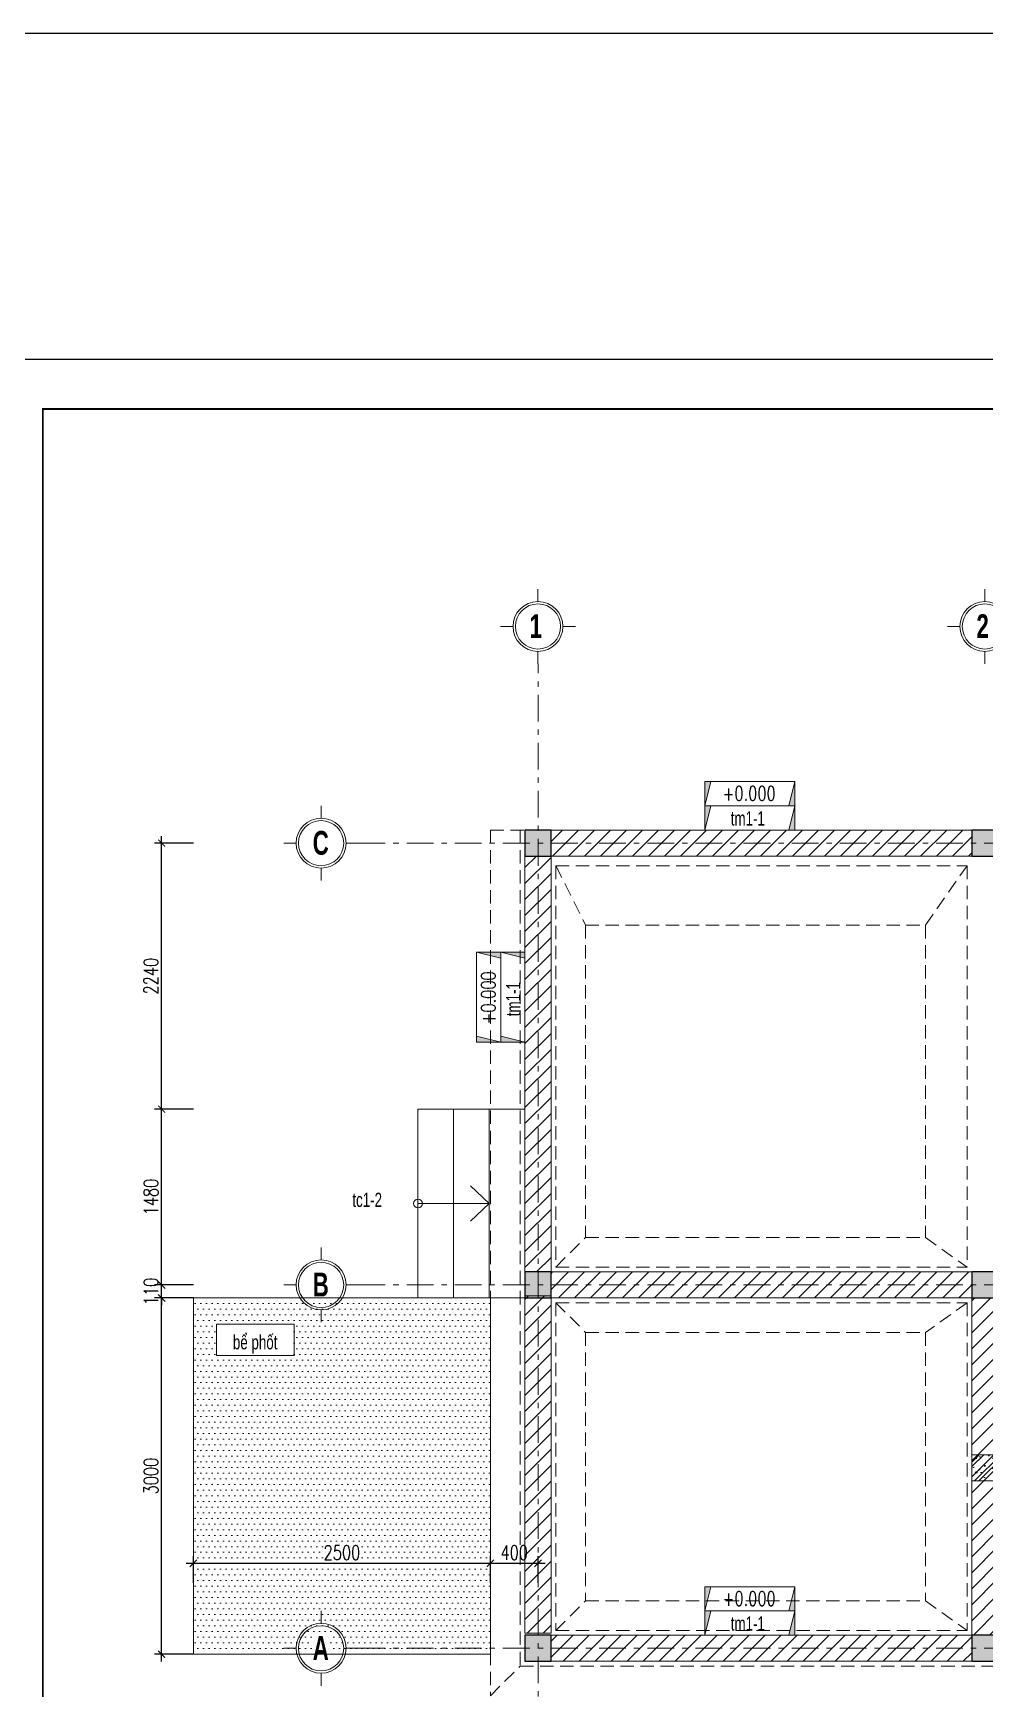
# Model space of a CAD drawing. Extents: x -1855204 to -1466800, y -1308584 to -996495.
# Drawn here: x -1785087 to -1777079, y -1065718 to -1051774 of the extents above; entities that cross this region are included whole.
import ezdxf
from ezdxf.enums import TextEntityAlignment as Align

# ---------------------------------------------------------------- set-up
doc = ezdxf.new("R2010")
doc.units = 0
doc.header["$LTSCALE"] = 150
doc.header["$PDMODE"] = 35
doc.linetypes.add('_Tim', pattern=[9, 5, -1.5, 1, -1.5])
doc.linetypes.add('HIDDEN', pattern=[0.375, 0.25, -0.125])
doc.layers.get('0').update_dxf_attribs({"lineweight": 18})
doc.layers.get('Defpoints').update_dxf_attribs({"lineweight": 18})
for name, color, linetype, lineweight in [('05.Text', 253, 'Continuous', 18), ('06.betong', 2, 'Continuous', 35), ('11.Khung bo', 32, 'Continuous', 50), ('12.Khung', 36, 'Continuous', 25), ('KCVN-THAY', 7, 'Continuous', 25), ('LS-CAT', 30, 'Continuous', 20), ('LS-DIM', 251, 'Continuous', 13), ('LS-HATCH', 147, 'Continuous', 9), ('LS-TEXT', 60, 'Continuous', 20), ('LS-THAY', 7, 'Continuous', 20), ('LS-TRUC', 108, '_Tim', 9)]:
    doc.layers.add(name, color=color, linetype=linetype, lineweight=lineweight)
doc.layers.add('DIM', color=1, linetype='Continuous')
doc.styles.add('AVANTHB', font='')
doc.styles.add('KCVN-LEADER', font='vnromadi.shx', dxfattribs={"width": 0.7, "height": 4})
doc.styles.add('vnsimpli', font='vnsimli.shx', dxfattribs={"width": 0.75})
doc.styles.get('AVANTHB').set_extended_font_data('.VnAvantH', bold=True)
doc.dimstyles.new('D100(120)', dxfattribs={"dimtxt": 120, "dimasz": 60, "dimexe": 60, "dimexo": 0, "dimgap": 30, "dimtad": 1, "dimdec": 0, "dimdsep": 46, "dimtxsty": 'vnsimpli', "dimblk": 'ARCHTICK', "dimcen": 0, "dimdle": 60, "dimclrd": 256, "dimclre": 256, "dimclrt": 60, "dimadec": 0, "dimazin": 0, "dimtfac": 1, "dimtdec": 0, "dimtix": 1, "dimtmove": 0, "dimatfit": 3, "dimfxl": 1, "dimarcsym": 0})

# ---------------------------------------------------------------- blocks, each defined once
blk = doc.blocks.new('*U4')
at = {"layer": 'KCVN-THAY', "color": 140}
blk.add_lwpolyline([(214871.76, 86966.68), (215381.8, 86966.68), (215381.8, 86579.68), (214871.76, 86579.68)], close=True, dxfattribs=at)
blk = doc.blocks.new('100')
at = {"layer": '11.Khung bo', "const_width": 26.7}
blk.add_lwpolyline([(1860913, -945240), (1860913, -916940), (1896063, -916940), (1896063, -945240)], close=True, dxfattribs=at)
at = {"layer": '12.Khung', "color": 1}
blk.add_lwpolyline([(1901579, -945940), (1901579, -916240), (1859580, -916240), (1859580, -945940)], close=True, dxfattribs=at)
blk = doc.blocks.new('DANHTRUC')
for p, q in [((980383, -947347), (980383, -947137)), ((979963, -947767), (979753, -947767)), ((980803, -947767), (981013, -947767)), ((980383, -948187), (980383, -948397))]:
    blk.add_line(p, q)
for radius in [420, 380]:
    blk.add_circle((980383, -947767), radius)
blk = doc.blocks.new('q51251123')
at = {"layer": '06.betong'}
for points in [[(-2087302, -1045313.8), (-2087082, -1045313.8), (-2087082, -1045093.8), (-2087302, -1045093.8)], [(-2083542, -1045313.8), (-2083322, -1045313.8), (-2083322, -1045093.8), (-2083542, -1045093.8)], [(-2087302, -1049033.8), (-2087082, -1049033.8), (-2087082, -1048813.8), (-2087302, -1048813.8)], [(-2083542, -1049033.8), (-2083322, -1049033.8), (-2083322, -1048813.8), (-2083542, -1048813.8)], [(-2087302, -1052093.8), (-2087082, -1052093.8), (-2087082, -1051873.8), (-2087302, -1051873.8)], [(-2083542, -1052093.8), (-2083322, -1052093.8), (-2083322, -1051873.8), (-2083542, -1051873.8)]]:
    blk.add_hatch(color=251, dxfattribs=at).paths.add_polyline_path(points)
at = {"layer": 'DIM'}
for points in [[(-2087302, -1045313.8), (-2087082, -1045313.8), (-2087082, -1045093.8), (-2087302, -1045093.8)], [(-2083542, -1045313.8), (-2083322, -1045313.8), (-2083322, -1045093.8), (-2083542, -1045093.8)], [(-2087302, -1049033.8), (-2087082, -1049033.8), (-2087082, -1048813.8), (-2087302, -1048813.8)], [(-2083542, -1049033.8), (-2083322, -1049033.8), (-2083322, -1048813.8), (-2083542, -1048813.8)], [(-2087302, -1052093.8), (-2087082, -1052093.8), (-2087082, -1051873.8), (-2087302, -1051873.8)], [(-2083542, -1052093.8), (-2083322, -1052093.8), (-2083322, -1051873.8), (-2083542, -1051873.8)]]:
    blk.add_lwpolyline(points, close=True, dxfattribs=at)
at = {"layer": 'LS-TRUC', "ltscale": 0.3}
for p, q in [((-2087192, -1053493.8), (-2087192, -1043693.8)), ((-2088702, -1045203.8), (-2073602, -1045203.8)), ((-2088702, -1048923.8), (-2073602, -1048923.8)), ((-2088702, -1051983.8), (-2073602, -1051983.8))]:
    blk.add_line(p, q, dxfattribs=at)
at = {"layer": '05.Text', "xscale": 0.5, "yscale": 0.5, "zscale": 0.5}
for p in [(-2577383.7, -569495.6), (-2573623.7, -569495.6), (-2579208.7, -571320.6), (-2579208.7, -575040.6), (-2579208.7, -578100.6)]:
    blk.add_blockref('DANHTRUC', p, dxfattribs=at)
at = {"layer": '05.Text', "style": 'AVANTHB', "width": 0.7}
for s, p in [('1', (-2087262.8, -1043476.5)), ('2', (-2083502.8, -1043476.5)), ('c', (-2089087.8, -1045301.5)), ('b', (-2089087.8, -1049021.5)), ('a', (-2089087.8, -1052081.5))]:
    blk.add_text(s, height=200, dxfattribs=at).set_placement(p)
blk = doc.blocks.new('q5125xcz')
at = {"layer": 'LS-DIM', "linetype": 'HIDDEN', "ltscale": 3}
for p, q in [((-2026387, -1045094), (-2014097, -1045094)), ((-2026387, -1045094), (-2026387, -1052384)), ((-2026137, -1045094), (-2026137, -1052134)), ((-2025837, -1045394), (-2022377, -1045394)), ((-2025837, -1045394), (-2025837, -1048774)), ((-2025837, -1045394), (-2025587, -1045894)), ((-2022727, -1045894), (-2022377, -1045394)), ((-2022377, -1045394), (-2022377, -1048774)), ((-2025587, -1045894), (-2022727, -1045894)), ((-2025587, -1045894), (-2025587, -1048524)), ((-2022727, -1045894), (-2022727, -1048524)), ((-2025837, -1048774), (-2025587, -1048524)), ((-2025587, -1048524), (-2022727, -1048524)), ((-2022727, -1048524), (-2022377, -1048774)), ((-2025837, -1048774), (-2022377, -1048774)), ((-2025837, -1049074), (-2025837, -1051834)), ((-2025837, -1049074), (-2022377, -1049074)), ((-2025837, -1049074), (-2025587, -1049324)), ((-2022377, -1049074), (-2022727, -1049324)), ((-2022377, -1049074), (-2022377, -1051834)), ((-2025587, -1049324), (-2025587, -1051584)), ((-2025587, -1049324), (-2022727, -1049324)), ((-2022727, -1049324), (-2022727, -1051584)), ((-2025837, -1051834), (-2025587, -1051584)), ((-2025587, -1051584), (-2022727, -1051584)), ((-2022727, -1051584), (-2022377, -1051834)), ((-2025837, -1051834), (-2022377, -1051834)), ((-2026387, -1052384), (-2026137, -1052134)), ((-2026137, -1052134), (-2013797, -1052134))]:
    blk.add_line(p, q, dxfattribs=at)
at = {"layer": 'LS-DIM'}
blk.add_blockref('q51251123', (61205, 0), dxfattribs=at)
blk = doc.blocks.new('cot MB')
at = {"layer": 'LS-DIM'}
for points in [[(122684, -484996), (122601, -484996), (122601, -485336)], [(123863, -484996), (123780, -485336), (123863, -485336)]]:
    blk.add_hatch(color=256, dxfattribs=at).paths.add_polyline_path(points)
for p, q in [((122601, -485336), (122684, -484996)), ((123863, -484996), (123780, -485336))]:
    blk.add_line(p, q, dxfattribs=at)
blk.add_lwpolyline([(122601, -484996), (123863, -484996), (123863, -485336), (122601, -485336)], close=True, dxfattribs=at)
blk = doc.blocks.new('_ArchTick')
at = {"layer": 'DIM', "color": 0, "const_width": 0.15}
blk.add_lwpolyline([(-0.5, -0.5), (0.5, 0.5)], dxfattribs=at)
blk = doc.blocks.new('*D1538')
at = {"layer": 'Defpoints', "color": 0, "transparency": 16777216}
for p in [(-1781239, -1064660), (-1783739, -1064825), (-1781239, -1064825)]:
    blk.add_point(p, dxfattribs=at)
at = {"layer": 'LS-DIM', "lineweight": -2, "transparency": 16777216}
for p, q in [((-1783799, -1064660), (-1781179, -1064660)), ((-1783739, -1064825), (-1783739, -1064600)), ((-1781239, -1064825), (-1781239, -1064600))]:
    blk.add_line(p, q, dxfattribs=at)
at = {"layer": 'LS-DIM', "lineweight": -2, "transparency": 16777216, "xscale": 60, "yscale": 60, "zscale": 60, "rotation": 180}
blk.add_blockref('_ArchTick', (-1783739, -1064660), dxfattribs=at)
at = {"layer": 'LS-DIM', "lineweight": -2, "transparency": 16777216, "xscale": 60, "yscale": 60, "zscale": 60}
blk.add_blockref('_ArchTick', (-1781239, -1064660), dxfattribs=at)
at = {"layer": 'LS-DIM', "color": 60, "transparency": 16777216, "insert": (-1782489, -1064570), "char_height": 120, "attachment_point": 5, "style": 'vnsimpli'}
blk.add_mtext('2500', dxfattribs=at)
blk = doc.blocks.new('*D1539')
at = {"layer": 'Defpoints', "color": 0, "transparency": 16777216}
for p in [(-1780839, -1064660), (-1781239, -1064825), (-1780839, -1064825)]:
    blk.add_point(p, dxfattribs=at)
at = {"layer": 'LS-DIM', "lineweight": -2, "transparency": 16777216}
for p, q in [((-1781299, -1064660), (-1780779, -1064660)), ((-1781239, -1064825), (-1781239, -1064600)), ((-1780839, -1064825), (-1780839, -1064600))]:
    blk.add_line(p, q, dxfattribs=at)
at = {"layer": 'LS-DIM', "lineweight": -2, "transparency": 16777216, "xscale": 60, "yscale": 60, "zscale": 60, "rotation": 180}
blk.add_blockref('_ArchTick', (-1781239, -1064660), dxfattribs=at)
at = {"layer": 'LS-DIM', "lineweight": -2, "transparency": 16777216, "xscale": 60, "yscale": 60, "zscale": 60}
blk.add_blockref('_ArchTick', (-1780839, -1064660), dxfattribs=at)
at = {"layer": 'LS-DIM', "color": 60, "transparency": 16777216, "insert": (-1781039, -1064570), "char_height": 120, "attachment_point": 5, "style": 'vnsimpli'}
blk.add_mtext('400', dxfattribs=at)
blk = doc.blocks.new('*D1540')
at = {"layer": 'Defpoints', "color": 0, "transparency": 16777216}
for p in [(-1784006, -1062426), (-1783739, -1062426), (-1783739, -1065426)]:
    blk.add_point(p, dxfattribs=at)
at = {"layer": 'LS-DIM', "lineweight": -2, "transparency": 16777216}
for p, q in [((-1783739, -1062426), (-1784066, -1062426)), ((-1784006, -1065486), (-1784006, -1062366)), ((-1783739, -1065426), (-1784066, -1065426))]:
    blk.add_line(p, q, dxfattribs=at)
at = {"layer": 'LS-DIM', "lineweight": -2, "transparency": 16777216, "xscale": 60, "yscale": 60, "zscale": 60}
for p, rotation in [((-1784006, -1062426), 90), ((-1784006, -1065426), 270)]:
    blk.add_blockref('_ArchTick', p, dxfattribs=dict(at, rotation=rotation))
at = {"layer": 'LS-DIM', "color": 60, "transparency": 16777216, "insert": (-1784096, -1063926), "char_height": 120, "attachment_point": 5, "rotation": 90, "style": 'vnsimpli'}
blk.add_mtext('3000', dxfattribs=at)
blk = doc.blocks.new('*D1541')
at = {"layer": 'Defpoints', "color": 0, "transparency": 16777216}
for p in [(-1784006, -1062316), (-1783739, -1062316), (-1783739, -1062426)]:
    blk.add_point(p, dxfattribs=at)
at = {"layer": 'LS-DIM', "lineweight": -2, "transparency": 16777216}
for p, q in [((-1783739, -1062316), (-1784066, -1062316)), ((-1784006, -1062316), (-1784006, -1062256)), ((-1784006, -1062426), (-1784006, -1062316)), ((-1783739, -1062426), (-1784066, -1062426)), ((-1784006, -1062426), (-1784006, -1062486))]:
    blk.add_line(p, q, dxfattribs=at)
at = {"layer": 'LS-DIM', "lineweight": -2, "transparency": 16777216, "xscale": 60, "yscale": 60, "zscale": 60}
for p, rotation in [((-1784006, -1062316), 270), ((-1784006, -1062426), 90)]:
    blk.add_blockref('_ArchTick', p, dxfattribs=dict(at, rotation=rotation))
at = {"layer": 'LS-DIM', "color": 60, "transparency": 16777216, "insert": (-1784096, -1062371), "char_height": 120, "attachment_point": 5, "rotation": 90, "style": 'vnsimpli'}
blk.add_mtext('110', dxfattribs=at)
blk = doc.blocks.new('*D1542')
at = {"layer": 'Defpoints', "color": 0, "transparency": 16777216}
for p in [(-1784006, -1060836), (-1783739, -1060836), (-1783739, -1062316)]:
    blk.add_point(p, dxfattribs=at)
at = {"layer": 'LS-DIM', "lineweight": -2, "transparency": 16777216}
for p, q in [((-1784006, -1062376), (-1784006, -1060776)), ((-1783739, -1060836), (-1784066, -1060836)), ((-1783739, -1062316), (-1784066, -1062316))]:
    blk.add_line(p, q, dxfattribs=at)
at = {"layer": 'LS-DIM', "lineweight": -2, "transparency": 16777216, "xscale": 60, "yscale": 60, "zscale": 60}
for p, rotation in [((-1784006, -1060836), 90), ((-1784006, -1062316), 270)]:
    blk.add_blockref('_ArchTick', p, dxfattribs=dict(at, rotation=rotation))
at = {"layer": 'LS-DIM', "color": 60, "transparency": 16777216, "insert": (-1784096, -1061576), "char_height": 120, "attachment_point": 5, "rotation": 90, "style": 'vnsimpli'}
blk.add_mtext('1480', dxfattribs=at)
blk = doc.blocks.new('*D1543')
at = {"layer": 'Defpoints', "color": 0, "transparency": 16777216}
for p in [(-1784006, -1058596), (-1783739, -1058596), (-1783739, -1060836)]:
    blk.add_point(p, dxfattribs=at)
at = {"layer": 'LS-DIM', "lineweight": -2, "transparency": 16777216}
for p, q in [((-1783739, -1058596), (-1784066, -1058596)), ((-1784006, -1060896), (-1784006, -1058536)), ((-1783739, -1060836), (-1784066, -1060836))]:
    blk.add_line(p, q, dxfattribs=at)
at = {"layer": 'LS-DIM', "lineweight": -2, "transparency": 16777216, "xscale": 60, "yscale": 60, "zscale": 60}
for p, rotation in [((-1784006, -1058596), 90), ((-1784006, -1060836), 270)]:
    blk.add_blockref('_ArchTick', p, dxfattribs=dict(at, rotation=rotation))
at = {"layer": 'LS-DIM', "color": 60, "transparency": 16777216, "insert": (-1784096, -1059716), "char_height": 120, "attachment_point": 5, "rotation": 90, "style": 'vnsimpli'}
blk.add_mtext('2240', dxfattribs=at)

msp = doc.modelspace()

# ---------------------------------------------------------------- hatches: boundary and pattern name
at = {"layer": 'LS-DIM'}
h = msp.add_hatch(dxfattribs=at)
h.set_pattern_fill('BT-01', color=256, scale=30, style=0, pattern_type=2)
h.set_pattern_definition([(50, (245148.1, -13391.84), (215.178055, -18.82564), [22.5, -247.5]), (355, (245148.1, -13391.84), (-41.6254, 225.65764), [18, -198]), (100.4514, (245166.04, -13393.41), (173.552815, 206.831863), [19.122057, -210.342634]), (46.1842, (245148.1, -13331.84), (320.172315, -49.655704), [33.75, -371.25]), (96.6356, (245174.8, -13335.98), (280.39881, 292.23536), [28.683086, -315.5139]), (351.1842, (245148.1, -13331.84), (280.398584, 292.23558), [27, -297]), (21, (245178.1, -13346.84), (179.072116, -120.785667), [22.5, -247.5]), (326, (245178.1, -13346.84), (72.9946, 217.545014), [18, -198]), (71.4514, (245193.03, -13356.9), (252.066789, 96.759149), [19.122057, -210.342634]), (37.5, (245148.105, -13391.84), (3.6479566, 99.8681561), [0, -195.6, 0, -201, 0, -198.75]), (7.5, (245148.1, -13391.84), (78.920861, 118.3235136), [0, -114.6, 0, -191.1, 0, -75.75]), (327.5, (245081.205, -13391.84), (160.1467309, -6.7664615), [0, -75, 0, -234, 0, -310.5]), (317.5, (245051.2, -13391.84), (174.955851, 30.031495), [0, -97.5, 0, -155.4, 0, -220.5]), (45, (245148.1, -13391.84), (-90.1561146, 90.1561146), []), (45, (245148.1, -13355.09), (-90.1561146, 90.1561146), [])])
h.paths.add_polyline_path([(-1773948.8, -1063745.7), (-1777188.8, -1063745.7), (-1777188.8, -1063965.7), (-1773948.8, -1063965.7)])
at = {"layer": 'LS-HATCH'}
h = msp.add_hatch(dxfattribs=at)
h.set_pattern_fill('ANSI31', color=256, scale=30, style=0)
h.paths.add_polyline_path([(-1780728.8, -1058485.7), (-1777188.8, -1058485.7), (-1777188.8, -1058705.7), (-1780728.8, -1058705.7)])
h.paths.add_polyline_path([(-1776968.8, -1058485.7), (-1774168.8, -1058485.7), (-1774168.8, -1058705.7), (-1776968.8, -1058705.7)])
h.paths.add_polyline_path([(-1773948.8, -1058485.7), (-1769668.8, -1058485.7), (-1769668.8, -1058705.7), (-1773948.8, -1058705.7)])
h.paths.add_polyline_path([(-1769448.8, -1058705.7), (-1768948.8, -1058705.7), (-1768948.8, -1058485.7), (-1769448.8, -1058485.7)])
h.paths.add_polyline_path([(-1773948.8, -1062205.7), (-1769668.8, -1062205.7), (-1769668.8, -1062425.7), (-1773948.8, -1062425.7)])
h.paths.add_polyline_path([(-1774168.8, -1062425.7), (-1773948.8, -1062425.7), (-1773948.8, -1065265.7), (-1774168.8, -1065265.7)])
h.paths.add_polyline_path([(-1769668.8, -1062425.7), (-1769448.8, -1062425.7), (-1769448.8, -1065265.7), (-1769668.8, -1065265.7)])
h.paths.add_polyline_path([(-1769448.8, -1065265.7), (-1768648.8, -1065265.7), (-1768648.8, -1065485.7), (-1769448.8, -1065485.7)])
h.paths.add_polyline_path([(-1773948.8, -1065265.7), (-1769668.8, -1065265.7), (-1769668.8, -1065485.7), (-1773948.8, -1065485.7)])
h.paths.add_polyline_path([(-1776968.8, -1065265.7), (-1774168.8, -1065265.7), (-1774168.8, -1065485.7), (-1776968.8, -1065485.7)])
h.paths.add_polyline_path([(-1777188.8, -1062425.7), (-1776968.8, -1062425.7), (-1776968.8, -1065265.7), (-1777188.8, -1065265.7)])
h.paths.add_polyline_path([(-1780728.8, -1062205.7), (-1777188.8, -1062205.7), (-1777188.8, -1062425.7), (-1780728.8, -1062425.7)])
h.paths.add_polyline_path([(-1780948.8, -1058705.7), (-1780728.8, -1058705.7), (-1780728.8, -1062205.7), (-1780948.8, -1062205.7)])
h.paths.add_polyline_path([(-1780948.8, -1062408), (-1780728.8, -1062408), (-1780728.8, -1065248), (-1780948.8, -1065248)])
h.paths.add_polyline_path([(-1780728.8, -1065265.7), (-1777188.8, -1065265.7), (-1777188.8, -1065485.7), (-1780728.8, -1065485.7)])
h = msp.add_hatch(dxfattribs=at)
h.set_pattern_fill('DOTS', color=256, scale=30, style=0)
h.set_pattern_definition([(0, (245148.105, -13484.156), (23.8125, 47.625), [0, -47.625])])
h.paths.add_polyline_path([(-1783738.8, -1065425.7), (-1781238.8, -1065425.7), (-1781238.8, -1062425.7), (-1783738.8, -1062425.7)])
h.paths.add_polyline_path([(-1783545.5, -1062647.2), (-1782891.5, -1062647.2), (-1782891.5, -1062910.2), (-1783545.5, -1062910.2)], flags=16)

# ---------------------------------------------------------------- linework, layer by layer
at = {"layer": 'LS-CAT'}
for p, q in [((-1781248.8, -1061630.7), (-1781407.9, -1061480.8)), ((-1781848.8, -1061630.7), (-1781248.8, -1061630.7)), ((-1781248.8, -1061630.7), (-1781407.9, -1061780.5))]:
    msp.add_line(p, q, dxfattribs=at)
msp.add_lwpolyline([(-1773948.8, -1063745.7), (-1777188.8, -1063745.7), (-1777188.8, -1063965.7), (-1773948.8, -1063965.7)], close=True, dxfattribs=at)
msp.add_circle((-1781848.8, -1061630.7), 36.8, dxfattribs=at)
at = {"layer": 'LS-HATCH'}
for points in [[(-1780948.8, -1060835.7), (-1781848.8, -1060835.7), (-1781848.8, -1062425.7), (-1780948.8, -1062425.7)], [(-1781548.8, -1062425.7), (-1781548.8, -1060835.7)], [(-1781248.8, -1062425.7), (-1781248.8, -1060835.7)]]:
    msp.add_lwpolyline(points, dxfattribs=at)
at = {"layer": 'LS-THAY'}
for points in [[(-1780728.8, -1058485.7), (-1777188.8, -1058485.7), (-1777188.8, -1058705.7), (-1780728.8, -1058705.7)], [(-1780948.8, -1058705.7), (-1780728.8, -1058705.7), (-1780728.8, -1062205.7), (-1780948.8, -1062205.7)], [(-1780728.8, -1062205.7), (-1777188.8, -1062205.7), (-1777188.8, -1062425.7), (-1780728.8, -1062425.7)], [(-1783738.8, -1065425.7), (-1781238.8, -1065425.7), (-1781238.8, -1062425.7), (-1783738.8, -1062425.7)], [(-1780948.8, -1062408), (-1780728.8, -1062408), (-1780728.8, -1065248), (-1780948.8, -1065248)], [(-1777188.8, -1062425.7), (-1776968.8, -1062425.7), (-1776968.8, -1065265.7), (-1777188.8, -1065265.7)], [(-1783545.5, -1062647.2), (-1782891.5, -1062647.2), (-1782891.5, -1062910.2), (-1783545.5, -1062910.2)], [(-1780728.8, -1065265.7), (-1777188.8, -1065265.7), (-1777188.8, -1065485.7), (-1780728.8, -1065485.7)]]:
    msp.add_lwpolyline(points, close=True, dxfattribs=at)

# ---------------------------------------------------------------- block references
at = {"layer": '05.Text', "xscale": 0.5948727274080738, "yscale": 0.5948727274080738, "zscale": 0.5948727274080738}
msp.add_blockref('100', (-2892012.5, -509476.3), dxfattribs=at)
at = {"layer": 'Defpoints', "xscale": 60, "yscale": 60, "zscale": 60}
msp.add_blockref('*U4', (-14680679.8, -6269774.9), dxfattribs=at)
at = {"layer": 'LS-DIM', "xscale": 0.5999999998603016, "yscale": 0.5999999998603016, "zscale": 0.5999999998603016}
for p in [(-1852995, -767079.8), (-1852995, -767284), (-1852995, -773859.8), (-1852995, -774064)]:
    msp.add_blockref('cot MB', p, dxfattribs=at)
at = {"layer": 'LS-DIM', "xscale": 0.5999999998603016, "yscale": 0.599999999627471, "zscale": 0.5999999998603016, "rotation": 90}
for p in [(-2072354.7, -1133831.4), (-2072150.5, -1133831.4)]:
    msp.add_blockref('cot MB', p, dxfattribs=at)
at = {"layer": 'LS-THAY'}
msp.add_blockref('q5125xcz', (245148.1, -13391.8), dxfattribs=at)

# ---------------------------------------------------------------- texts
at = {"layer": 'LS-TEXT', "color": 60, "style": 'vnsimpli', "width": 0.75}
for p in [(-1779286.3, -1058237.1), (-1779286.3, -1065017.1)]:
    msp.add_text('+0.000', height=120, dxfattribs=at).set_placement(p)
at = {"layer": 'LS-TEXT', "color": 60, "style": 'KCVN-LEADER', "width": 0.7}
for s, p in [('tm1-1', (-1779073.5, -1058447.3)), ('tc1-2', (-1782276.4, -1061659.7)), ('bÓ phèt', (-1783219.1, -1062858.6)), ('tm1-1', (-1779073.5, -1065227.3))]:
    msp.add_text(s, height=120, dxfattribs=at).set_placement(p, align=Align.CENTER)
at = {"layer": 'LS-TEXT', "color": 60, "style": 'vnsimpli', "width": 0.75}
msp.add_text('+0.000', height=120, rotation=90, dxfattribs=at).set_placement((-1781197.4, -1060122.7))
at = {"layer": 'LS-TEXT', "color": 60, "style": 'KCVN-LEADER', "width": 0.7}
msp.add_text('tm1-1', height=120, rotation=90, dxfattribs=at).set_placement((-1780987.2, -1059909.8), align=Align.CENTER)

# ---------------------------------------------------------------- dimensions: what is measured, and where the dimension line sits
at = {"layer": 'LS-DIM'}
for base, p1, p2, picture, middle in [((-1784005.9, -1058595.7), (-1783738.8, -1060835.7), (-1783738.8, -1058595.7), '*D1543', (-1784095.9, -1059715.7)), ((-1784005.9, -1060835.7), (-1783738.8, -1062315.7), (-1783738.8, -1060835.7), '*D1542', (-1784095.9, -1061575.7)), ((-1784005.9, -1062315.7), (-1783738.8, -1062425.7), (-1783738.8, -1062315.7), '*D1541', (-1784095.9, -1062370.7))]:
    dim = msp.add_linear_dim(base=base, p1=p1, p2=p2, angle=90, dimstyle='D100(120)', override={"dimtmove": 1}, dxfattribs=at)
    dim.commit()
    dim.dimension.update_dxf_attribs({"geometry": picture, "text_midpoint": middle})
dim = msp.add_linear_dim(base=(-1784005.9, -1062425.7), p1=(-1783738.8, -1065425.7), p2=(-1783738.8, -1062425.7), angle=90, dimstyle='D100(120)', dxfattribs=at)
dim.commit()
dim.dimension.update_dxf_attribs({"geometry": '*D1540', "text_midpoint": (-1784095.9, -1063925.7)})
dim = msp.add_linear_dim(base=(-1781238.8, -1064660.2), p1=(-1783738.8, -1064825.2), p2=(-1781238.8, -1064825.2), dimstyle='D100(120)', dxfattribs=at)
dim.commit()
dim.dimension.update_dxf_attribs({"geometry": '*D1538', "text_midpoint": (-1782488.8, -1064570.2)})
dim = msp.add_linear_dim(base=(-1780838.8, -1064660.2), p1=(-1781238.8, -1064825.2), p2=(-1780838.8, -1064825.2), dimstyle='D100(120)', override={"dimtmove": 1}, dxfattribs=at)
dim.commit()
dim.dimension.update_dxf_attribs({"geometry": '*D1539', "text_midpoint": (-1781038.8, -1064570.2)})

doc.saveas('drawing.dxf')
